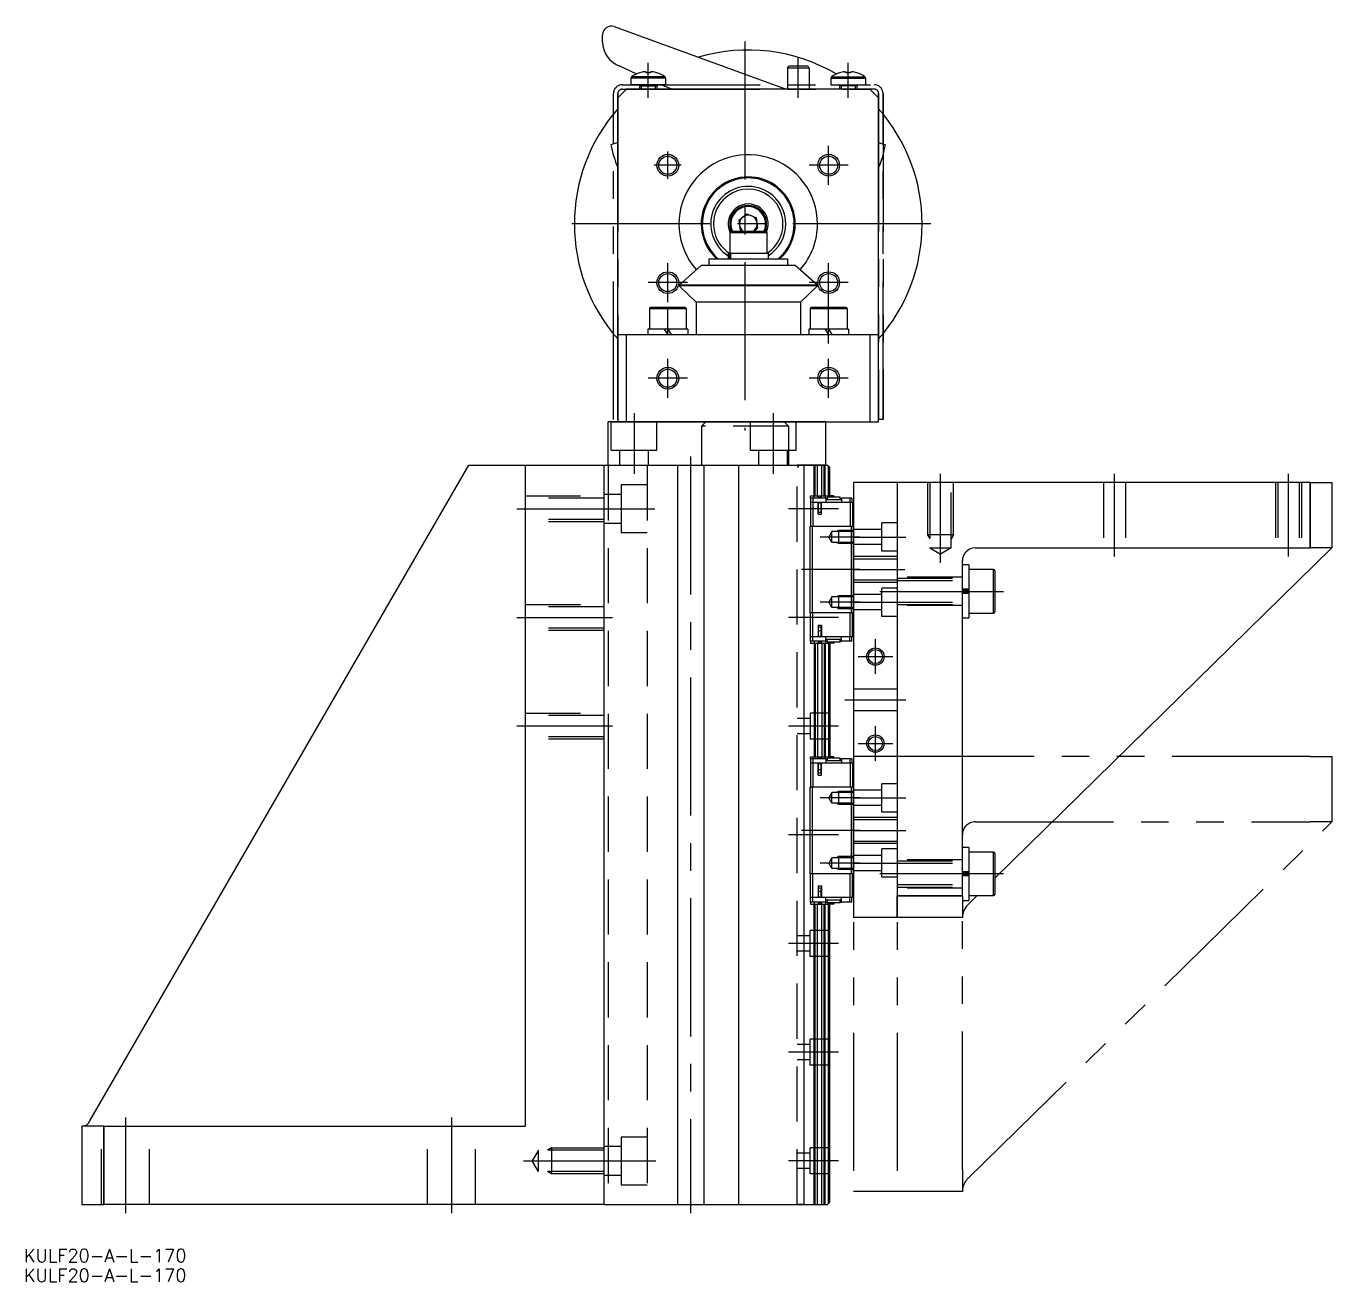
# Model space of a CAD drawing. Extents: x -165 to 405, y -413 to 138.
# Drawn here: x -165.4 to 135, y -413.3 to -124.5 of the extents above; entities that cross this region are included whole.
import ezdxf

# ---------------------------------------------------------------- set-up
doc = ezdxf.new("R2010")
doc.units = 0
for name, pattern in [('CENTER', [50.8, 31.75, -6.35, 6.35, -6.35]), ('DASHED', [19.05, 12.7, -6.35]), ('PHANTOM', [63.5, 31.75, -6.35, 6.35, -6.35, 6.35, -6.35])]:
    doc.linetypes.add(name, pattern=pattern)
doc.layers.get('0').update_dxf_attribs({"linetype": 'CONTINUOUS'})
doc.layers.add('CENTER', color=1, linetype='CENTER')
doc.styles.get("Standard").update_dxf_attribs({"font": 'txt.shx', "height": 3, "bigfont": 'bigfont.shx'})

# ---------------------------------------------------------------- blocks, each defined once
blk = doc.blocks.new('*U3')
at = {"color": 7, "linetype": 'CONTINUOUS'}
blk.add_text('KULF20-A-L-170', height=3, dxfattribs=at).set_placement((-165.87, -408.76))
blk = doc.blocks.new('*U4')
at = {"color": 7, "linetype": 'CONTINUOUS'}
blk.add_text('KULF20-A-L-170', height=3, dxfattribs=at).set_placement((-165.87, -413.32))

msp = doc.modelspace()

# ---------------------------------------------------------------- linework, layer by layer
at = {"color": 7, "linetype": 'CONTINUOUS'}
for p, q in [((-30.07, -124.62), (9.44, -139)), ((-32.75, -128.08), (-32.75, -126.5)), ((-25, -135.51), (-28.8, -133.72)), ((-22.76, -134.98), (-23.12, -134.98)), ((-22.76, -135.23), (-22.76, -134.98)), ((-21.73, -134.98), (-21.73, -135.23)), ((-21.38, -134.98), (-21.73, -134.98)), ((9.75, -134.2), (9.75, -138)), ((14.75, -134.2), (9.75, -134.2)), ((14.25, -133.7), (10.25, -133.7)), ((14.75, -134.2), (14.75, -139)), ((22.88, -134.98), (23.24, -134.98)), ((23.24, -134.98), (23.24, -135.23)), ((24.27, -135.23), (24.27, -134.98)), ((24.27, -134.98), (24.62, -134.98)), ((-18.25, -136.45), (-26.25, -136.45)), ((-26.25, -136.45), (-26.25, -138)), ((-18.25, -138), (-26.25, -138)), ((-18.4, -136.16), (-26.1, -136.16)), ((-24.24, -135.21), (-24.23, -135.23)), ((-20.27, -135.23), (-20.26, -135.21)), ((-16.82, -139), (-19.29, -138)), ((-18.25, -136.45), (-18.25, -138)), ((9.75, -138), (9.75, -139)), ((19.75, -136.45), (27.75, -136.45)), ((19.75, -136.45), (19.75, -137.97)), ((19.75, -138), (27.75, -138)), ((19.9, -136.16), (27.6, -136.16)), ((21.77, -135.23), (21.76, -135.21)), ((25.74, -135.21), (25.73, -135.23)), ((27.75, -136.45), (27.75, -137.99)), ((-29.25, -141), (-27.25, -139)), ((-29.25, -195.5), (-29.25, -141)), ((28.75, -139), (-27.25, -139)), ((-24.25, -138.2), (-24.25, -139)), ((-24.25, -138.2), (-20.25, -138.2)), ((-20.25, -138.2), (-20.25, -139)), ((25.75, -138.2), (21.75, -138.2)), ((21.75, -138.2), (21.75, -139)), ((25.75, -138.2), (25.75, -139)), ((28.75, -139), (30.75, -141)), ((30.75, -195.5), (30.75, -141)), ((-29.25, -151.27), (-30.83, -151.77)), ((30.75, -151.27), (32.33, -151.77)), ((-1.43, -169.1), (0.44, -167.66)), ((0.44, -167.66), (2.62, -168.56)), ((-1.43, -169.1), (-1.12, -171.44)), ((1.89, -171.7), (2.93, -170.9)), ((2.93, -170.9), (2.62, -168.56)), ((-3.5, -171.95), (-3.5, -176.7)), ((-3.5, -171.95), (5, -171.95)), ((4.75, -171.7), (-3.25, -171.7)), ((-0.48, -171.7), (-1.12, -171.44)), ((1.99, -171.62), (1.88, -171.7)), ((5, -171.95), (5, -176.7)), ((-3.85, -176.7), (-3.58, -176.7)), ((-3.85, -176.7), (-3.85, -178)), ((-3.28, -176.7), (-3.58, -176.7)), ((-3.58, -178), (-3.58, -176.7)), ((-3.28, -176.7), (5.35, -176.7)), ((-3.28, -178), (-3.28, -176.7)), ((5.35, -176.7), (5.35, -178)), ((-15.17, -184.07), (-10.07, -179.56)), ((11.57, -179.56), (-10.07, -179.56)), ((-8.25, -178), (9.75, -178)), ((-8.25, -179.56), (-8.25, -178)), ((9.75, -178), (9.75, -179.56)), ((16.68, -184.07), (11.57, -179.56)), ((16.68, -184.07), (-15.17, -184.07)), ((-15.17, -184.21), (-15.17, -184.07)), ((-15.17, -184.21), (-11.25, -188)), ((16.68, -184.21), (-15.17, -184.21)), ((16.68, -184.21), (12.75, -188)), ((16.68, -184.21), (16.68, -184.07)), ((-13.75, -189.2), (-21.75, -189.2)), ((12.75, -188), (-11.25, -188)), ((-11.25, -188), (-11.25, -195.5)), ((12.75, -188), (12.75, -195.5)), ((23.25, -189.2), (15.25, -189.2)), ((-22, -189.45), (-13.5, -189.45)), ((-22, -189.45), (-22, -194.2)), ((-13.5, -189.45), (-13.5, -194.2)), ((15, -189.45), (23.5, -189.45)), ((15, -189.45), (15, -194.2)), ((23.5, -189.45), (23.5, -194.2)), ((-13.15, -194.2), (-22.35, -194.2)), ((-22.35, -194.2), (-22.35, -195.5)), ((-18.56, -194.2), (-17.75, -195.5)), ((-17.75, -194.2), (-16.94, -195.5)), ((-13.15, -194.2), (-13.15, -195.5)), ((23.85, -194.2), (14.65, -194.2)), ((14.65, -194.2), (14.65, -195.5)), ((18.44, -194.2), (19.25, -195.5)), ((19.25, -194.2), (20.06, -195.5)), ((23.85, -194.2), (23.85, -195.5)), ((-29.25, -195.5), (-29.25, -215.5)), ((-27.25, -195.5), (-29.25, -195.5)), ((28.75, -195.5), (-27.25, -195.5)), ((-27.25, -215.5), (-27.25, -195.5)), ((28.75, -195.5), (28.75, -215.5)), ((30.75, -195.5), (28.75, -195.5)), ((30.75, -215.5), (30.75, -195.5)), ((18.5, -215.5), (-31.5, -215.5)), ((-31.5, -225.5), (-31.5, -215.5)), ((-30.75, -215.5), (30.75, -215.5)), ((18.5, -215.5), (18.5, -225.5)), ((-150.67, -376.3), (-63.52, -225.5)), ((-63.52, -225.5), (-50.5, -225.5)), ((-63.52, -225.5), (-32.5, -225.5)), ((-50.5, -377.5), (-50.5, -225.5)), ((-50.5, -225.5), (-32.5, -225.5)), ((-32.5, -225.5), (-32.5, -395.5)), ((-32.5, -225.5), (-32.5, -395.5)), ((-32.5, -225.5), (-15.8, -225.5)), ((-32.5, -225.5), (19, -225.5)), ((-31.5, -225.5), (18.5, -225.5)), ((-15.5, -225.5), (-15.5, -395.5)), ((-9.5, -225.5), (-9.5, -395.5)), ((-9.2, -225.5), (-2.5, -225.5)), ((-1.5, -225.5), (-1.5, -395.5)), ((12.5, -225.5), (12, -225.5)), ((12, -225.5), (12.49, -225.5)), ((12.49, -225.5), (15.95, -225.5)), ((15.95, -225.5), (12.5, -225.5)), ((13.5, -225.5), (13.5, -395.5)), ((15.94, -232.55), (15.94, -225.5)), ((18.55, -225.5), (15.95, -225.5)), ((15.95, -225.5), (18.5, -225.5)), ((16.15, -232.55), (16.15, -225.5)), ((16.7, -232.55), (16.7, -225.5)), ((17.7, -232.55), (17.7, -225.5)), ((18.25, -232.55), (18.25, -225.5)), ((18.46, -232.55), (18.46, -225.5)), ((18.5, -225.5), (18.55, -225.5)), ((19.5, -226), (19, -225.5)), ((19.2, -232.55), (19.2, -225.7)), ((19.5, -232.55), (19.5, -226)), ((25, -229.5), (25, -329.5)), ((35, -229.5), (25, -229.5)), ((35, -229.5), (35, -329.5)), ((35, -229.5), (35, -324.5)), ((130, -229.5), (35, -229.5)), ((130, -244.5), (130, -229.5)), ((130, -229.5), (130, -244.5)), ((130, -229.5), (135, -229.5)), ((135, -229.5), (135, -244.5)), ((15.1, -232.55), (15.89, -232.55)), ((15.1, -233.05), (15.1, -232.55)), ((15.1, -233.05), (15.1, -234.05)), ((15.6, -233.05), (15.1, -233.05)), ((15.1, -234.05), (15.1, -239.55)), ((15.6, -234.05), (15.1, -234.05)), ((18.6, -233.05), (15.6, -233.05)), ((15.6, -233.05), (15.6, -234.05)), ((15.6, -234.05), (15.6, -239.55)), ((16.8, -234.05), (15.6, -234.05)), ((15.89, -233.05), (15.89, -232.55)), ((15.89, -232.55), (16.76, -232.55)), ((17.02, -233.05), (16.76, -232.55)), ((16.76, -232.55), (16.85, -232.55)), ((17.6, -234.05), (16.8, -234.05)), ((16.8, -236.75), (16.8, -234.05)), ((16.85, -232.55), (17.55, -232.55)), ((17.11, -233.05), (16.85, -232.55)), ((17.11, -233.05), (17.11, -233.05)), ((17.29, -233.05), (17.55, -232.55)), ((17.38, -233.05), (17.64, -232.55)), ((17.55, -232.55), (17.64, -232.55)), ((24.2, -234.05), (17.6, -234.05)), ((17.6, -236.75), (17.6, -234.05)), ((17.64, -232.55), (18.51, -232.55)), ((18.51, -232.55), (19.13, -232.55)), ((18.51, -233.05), (18.51, -232.55)), ((18.6, -233.05), (18.6, -234.05)), ((18.6, -233.05), (18.9, -233.05)), ((22.2, -233.45), (18.6, -233.45)), ((18.9, -232.85), (18.9, -233.45)), ((21.9, -232.85), (18.9, -232.85)), ((19.13, -232.55), (19.13, -232.85)), ((20.43, -232.55), (19.13, -232.55)), ((20.43, -232.55), (20.61, -232.85)), ((21.9, -233.45), (21.9, -232.85)), ((21.9, -233.05), (22.2, -233.05)), ((24.1, -233.05), (22.2, -233.05)), ((22.2, -233.05), (22.2, -234.05)), ((24.1, -233.05), (24.1, -234.05)), ((24.6, -233.05), (24.1, -233.05)), ((24.2, -234.05), (24.2, -239.55)), ((24.7, -234.05), (24.2, -234.05)), ((24.6, -233.05), (24.6, -234.05)), ((24.7, -234.05), (24.7, -239.55)), ((16.8, -234.85), (16.85, -234.85)), ((16.8, -235.31), (16.85, -235.31)), ((16.8, -236.75), (17.6, -236.75)), ((16.85, -234.4), (16.85, -235.45)), ((16.85, -235.45), (17.2, -235.45)), ((16.85, -235.45), (16.85, -236.25)), ((16.85, -236.25), (17.2, -236.25)), ((17.2, -235.45), (17.55, -235.45)), ((17.2, -236.25), (17.55, -236.25)), ((17.55, -235.45), (17.55, -234.4)), ((17.55, -234.85), (17.6, -234.85)), ((17.55, -235.31), (17.6, -235.31)), ((17.55, -236.25), (17.55, -235.45)), ((15, -259.45), (15, -239.55)), ((15.5, -239.55), (15, -239.55)), ((15.5, -259.45), (15.5, -239.55)), ((24.5, -239.55), (15.5, -239.55)), ((24.5, -259.45), (24.5, -239.55)), ((25, -239.55), (24.5, -239.55)), ((25, -259.45), (25, -239.55)), ((53, -244.5), (130, -244.5)), ((57.5, -320.47), (135, -244.5)), ((135, -244.5), (130, -244.5)), ((50, -324.5), (50, -247.5)), ((51.5, -248.38), (50, -248.38)), ((51.5, -248.38), (51.5, -254.01)), ((57.2, -249.48), (51.5, -249.48)), ((57.2, -254.03), (57.2, -249.48)), ((57.5, -249.78), (57.5, -254.06)), ((51.5, -254.01), (50, -254.01)), ((50, -254.24), (51.4, -254.24)), ((50, -254.72), (51.4, -254.72)), ((51.5, -254.96), (50, -254.96)), ((51.25, -254.72), (51.25, -254.24)), ((51.5, -254.09), (51.5, -254.01)), ((51.5, -254.03), (51.5, -254.96)), ((51.5, -254.88), (51.5, -254.96)), ((51.5, -254.96), (51.5, -260.58)), ((57.2, -259.48), (57.2, -254.03)), ((57.5, -254.06), (57.5, -259.18)), ((15.5, -259.45), (15, -259.45)), ((15.1, -264.95), (15.1, -259.45)), ((24.5, -259.45), (15.5, -259.45)), ((15.6, -264.95), (15.6, -259.45)), ((24.2, -264.95), (24.2, -259.45)), ((25, -259.45), (24.5, -259.45)), ((24.7, -264.95), (24.7, -259.45)), ((50, -260.58), (51.5, -260.58)), ((51.5, -259.48), (57.2, -259.48)), ((16.8, -262.25), (17.6, -262.25)), ((16.8, -262.25), (16.8, -264.95)), ((16.8, -263.69), (16.85, -263.69)), ((16.8, -264.15), (16.85, -264.15)), ((16.85, -262.75), (16.85, -263.55)), ((17.2, -262.75), (16.85, -262.75)), ((17.2, -263.55), (16.85, -263.55)), ((16.85, -263.55), (16.85, -264.6)), ((17.55, -262.75), (17.2, -262.75)), ((17.55, -263.55), (17.2, -263.55)), ((17.55, -263.55), (17.55, -262.75)), ((17.55, -264.6), (17.55, -263.55)), ((17.55, -263.69), (17.6, -263.69)), ((17.55, -264.15), (17.6, -264.15)), ((17.6, -262.25), (17.6, -264.95)), ((15.1, -265.95), (15.1, -264.95)), ((15.6, -264.95), (15.1, -264.95)), ((15.1, -265.95), (15.1, -266.45)), ((15.6, -265.95), (15.1, -265.95)), ((15.1, -266.45), (15.89, -266.45)), ((15.6, -265.95), (15.6, -264.95)), ((16.8, -264.95), (15.6, -264.95)), ((18.6, -265.95), (15.6, -265.95)), ((15.89, -265.95), (15.89, -266.45)), ((15.89, -266.45), (16.76, -266.45)), ((15.94, -266.45), (15.94, -292.55)), ((16.15, -266.45), (16.15, -292.55)), ((16.7, -266.45), (16.7, -292.55)), ((17.02, -265.95), (16.76, -266.45)), ((16.76, -266.45), (16.85, -266.45)), ((17.6, -264.95), (16.8, -264.95)), ((17.11, -265.95), (16.85, -266.45)), ((16.85, -266.45), (17.55, -266.45)), ((17.11, -265.95), (17.11, -265.95)), ((17.29, -265.95), (17.55, -266.45)), ((17.38, -265.95), (17.64, -266.45)), ((17.55, -266.45), (17.64, -266.45)), ((24.2, -264.95), (17.6, -264.95)), ((17.64, -266.45), (18.51, -266.45)), ((17.7, -266.45), (17.7, -292.55)), ((18.25, -266.45), (18.25, -292.55)), ((18.46, -266.45), (18.46, -292.55)), ((18.51, -265.95), (18.51, -266.45)), ((18.51, -266.45), (19.13, -266.45)), ((18.6, -265.95), (18.6, -264.95)), ((22.2, -265.55), (18.6, -265.55)), ((18.6, -265.95), (18.9, -265.95)), ((18.9, -265.55), (18.9, -266.15)), ((21.9, -266.15), (18.9, -266.15)), ((19.13, -266.45), (19.13, -266.15)), ((20.43, -266.45), (19.13, -266.45)), ((19.2, -266.45), (19.2, -292.55)), ((19.5, -266.45), (19.5, -292.55)), ((20.43, -266.45), (20.61, -266.15)), ((21.9, -266.15), (21.9, -265.55)), ((21.9, -265.95), (22.2, -265.95)), ((22.2, -265.95), (22.2, -264.95)), ((24.1, -265.95), (22.2, -265.95)), ((24.1, -265.95), (24.1, -264.95)), ((24.6, -265.95), (24.1, -265.95)), ((24.7, -264.95), (24.2, -264.95)), ((24.6, -265.95), (24.6, -264.95)), ((15.1, -292.55), (15.89, -292.55)), ((15.1, -293.05), (15.1, -292.55)), ((15.1, -293.05), (15.1, -294.05)), ((15.6, -293.05), (15.1, -293.05)), ((15.1, -294.05), (15.1, -299.55)), ((15.6, -294.05), (15.1, -294.05)), ((18.6, -293.05), (15.6, -293.05)), ((15.6, -293.05), (15.6, -294.05)), ((15.6, -294.05), (15.6, -299.55)), ((16.8, -294.05), (15.6, -294.05)), ((15.89, -292.55), (16.76, -292.55)), ((15.89, -293.05), (15.89, -292.55)), ((17.02, -293.05), (16.76, -292.55)), ((16.76, -292.55), (16.85, -292.55)), ((16.8, -296.75), (16.8, -294.05)), ((17.6, -294.05), (16.8, -294.05)), ((16.85, -292.55), (17.55, -292.55)), ((17.11, -293.05), (16.85, -292.55)), ((17.11, -293.05), (17.11, -293.05)), ((17.29, -293.05), (17.55, -292.55)), ((17.38, -293.05), (17.64, -292.55)), ((17.55, -292.55), (17.64, -292.55)), ((17.6, -296.75), (17.6, -294.05)), ((24.2, -294.05), (17.6, -294.05)), ((17.64, -292.55), (18.51, -292.55)), ((18.51, -292.55), (19.13, -292.55)), ((18.51, -293.05), (18.51, -292.55)), ((18.6, -293.05), (18.6, -294.05)), ((18.6, -293.05), (18.9, -293.05)), ((22.2, -293.45), (18.6, -293.45)), ((18.9, -292.85), (18.9, -293.45)), ((21.9, -292.85), (18.9, -292.85)), ((19.13, -292.55), (19.13, -292.85)), ((20.43, -292.55), (19.13, -292.55)), ((20.43, -292.55), (20.61, -292.85)), ((21.9, -293.45), (21.9, -292.85)), ((21.9, -293.05), (22.2, -293.05)), ((24.1, -293.05), (22.2, -293.05)), ((22.2, -293.05), (22.2, -294.05)), ((24.1, -293.05), (24.1, -294.05)), ((24.6, -293.05), (24.1, -293.05)), ((24.2, -294.05), (24.2, -299.55)), ((24.7, -294.05), (24.2, -294.05)), ((24.6, -293.05), (24.6, -294.05)), ((24.7, -294.05), (24.7, -299.55)), ((16.8, -294.85), (16.85, -294.85)), ((16.8, -295.31), (16.85, -295.31)), ((16.8, -296.75), (17.6, -296.75)), ((16.85, -294.4), (16.85, -295.45)), ((16.85, -295.45), (17.2, -295.45)), ((16.85, -295.45), (16.85, -296.25)), ((16.85, -296.25), (17.2, -296.25)), ((17.2, -295.45), (17.55, -295.45)), ((17.2, -296.25), (17.55, -296.25)), ((17.55, -295.45), (17.55, -294.4)), ((17.55, -294.85), (17.6, -294.85)), ((17.55, -295.31), (17.6, -295.31)), ((17.55, -296.25), (17.55, -295.45)), ((15, -319.45), (15, -299.55)), ((15.5, -299.55), (15, -299.55)), ((15.5, -319.45), (15.5, -299.55)), ((24.5, -299.55), (15.5, -299.55)), ((24.5, -319.45), (24.5, -299.55)), ((25, -299.55), (24.5, -299.55)), ((25, -319.45), (25, -299.55)), ((51.5, -313.38), (50, -313.38)), ((51.5, -313.38), (51.5, -319.01)), ((57.2, -314.48), (51.5, -314.48)), ((57.2, -319.03), (57.2, -314.48)), ((57.5, -314.78), (57.5, -319.06)), ((15.5, -319.45), (15, -319.45)), ((15.1, -324.95), (15.1, -319.45)), ((24.5, -319.45), (15.5, -319.45)), ((15.6, -324.95), (15.6, -319.45)), ((24.2, -324.95), (24.2, -319.45)), ((25, -319.45), (24.5, -319.45)), ((24.7, -324.95), (24.7, -319.45)), ((51.5, -319.01), (50, -319.01)), ((50, -319.24), (51.4, -319.24)), ((50, -319.72), (51.4, -319.72)), ((51.5, -319.96), (50, -319.96)), ((51.25, -319.72), (51.25, -319.24)), ((51.5, -319.09), (51.5, -319.01)), ((51.5, -319.03), (51.5, -319.96)), ((51.5, -319.88), (51.5, -319.96)), ((51.5, -319.96), (51.5, -325.58)), ((57.2, -324.48), (57.2, -319.03)), ((57.5, -319.06), (57.5, -324.18)), ((16.8, -322.25), (17.6, -322.25)), ((16.8, -322.25), (16.8, -324.95)), ((16.8, -323.69), (16.85, -323.69)), ((16.8, -324.15), (16.85, -324.15)), ((17.2, -322.75), (16.85, -322.75)), ((16.85, -322.75), (16.85, -323.55)), ((17.2, -323.55), (16.85, -323.55)), ((16.85, -323.55), (16.85, -324.6)), ((17.55, -322.75), (17.2, -322.75)), ((17.55, -323.55), (17.2, -323.55)), ((17.55, -323.55), (17.55, -322.75)), ((17.55, -324.6), (17.55, -323.55)), ((17.55, -323.69), (17.6, -323.69)), ((17.55, -324.15), (17.6, -324.15)), ((17.6, -322.25), (17.6, -324.95)), ((15.6, -324.95), (15.1, -324.95)), ((15.1, -325.95), (15.1, -324.95)), ((15.6, -325.95), (15.1, -325.95)), ((15.1, -325.95), (15.1, -326.45)), ((15.1, -326.45), (15.89, -326.45)), ((16.8, -324.95), (15.6, -324.95)), ((15.6, -325.95), (15.6, -324.95)), ((18.6, -325.95), (15.6, -325.95)), ((15.89, -325.95), (15.89, -326.45)), ((15.89, -326.45), (16.76, -326.45)), ((15.94, -395.5), (15.94, -326.45)), ((16.15, -395.5), (16.15, -326.45)), ((16.7, -395.5), (16.7, -326.45)), ((17.02, -325.95), (16.76, -326.45)), ((16.76, -326.45), (16.85, -326.45)), ((17.6, -324.95), (16.8, -324.95)), ((17.11, -325.95), (16.85, -326.45)), ((16.85, -326.45), (17.55, -326.45)), ((17.11, -325.95), (17.11, -325.95)), ((17.29, -325.95), (17.55, -326.45)), ((17.38, -325.95), (17.64, -326.45)), ((17.55, -326.45), (17.64, -326.45)), ((24.2, -324.95), (17.6, -324.95)), ((17.64, -326.45), (18.51, -326.45)), ((17.7, -395.5), (17.7, -326.45)), ((18.25, -395.5), (18.25, -326.45)), ((18.46, -395.5), (18.46, -326.45)), ((18.51, -325.95), (18.51, -326.45)), ((18.51, -326.45), (19.13, -326.45)), ((18.6, -325.95), (18.6, -324.95)), ((22.2, -325.55), (18.6, -325.55)), ((18.6, -325.95), (18.9, -325.95)), ((18.9, -325.55), (18.9, -326.15)), ((21.9, -326.15), (18.9, -326.15)), ((19.13, -326.45), (19.13, -326.15)), ((20.43, -326.45), (19.13, -326.45)), ((19.2, -395.3), (19.2, -326.45)), ((19.5, -395), (19.5, -326.45)), ((20.43, -326.45), (20.61, -326.15)), ((21.9, -326.15), (21.9, -325.55)), ((21.9, -325.95), (22.2, -325.95)), ((22.2, -325.95), (22.2, -324.95)), ((24.1, -325.95), (22.2, -325.95)), ((24.1, -325.95), (24.1, -324.95)), ((24.6, -325.95), (24.1, -325.95)), ((24.7, -324.95), (24.2, -324.95)), ((24.6, -325.95), (24.6, -324.95)), ((35, -329.5), (35, -324.5)), ((35, -324.5), (50, -324.5)), ((50, -324.5), (35, -324.5)), ((50, -324.5), (50, -329.5)), ((50, -325.58), (51.5, -325.58)), ((51.2, -326.64), (53.4, -324.48)), ((51.5, -324.48), (57.2, -324.48)), ((35, -329.5), (25, -329.5)), ((50, -329.5), (35, -329.5)), ((-147.5, -377.5), (-152.5, -377.5)), ((-152.5, -377.5), (-152.5, -395.5)), ((-147.5, -377.5), (-50.5, -377.5)), ((-147.5, -395.5), (-147.5, -377.5)), ((-147.5, -377.5), (-147.5, -395.5)), ((-152.5, -395.5), (-147.5, -395.5)), ((-32.5, -395.5), (-147.5, -395.5)), ((-32.5, -395.5), (19, -395.5)), ((19.5, -395), (19, -395.5))]:
    msp.add_line(p, q, dxfattribs=at)
at = {"color": 1, "linetype": 'CENTER'}
msp.add_line((0, -128.01), (0, -217.5), dxfattribs=at)
at = {"color": 3, "linetype": 'PHANTOM'}
for p, q in [((-28.25, -138), (29.75, -138)), ((-30.25, -215), (-30.25, -140)), ((-29.25, -215), (-29.25, -140)), ((-29.25, -140), (-29.25, -215)), ((-28.25, -139), (29.75, -139)), ((29.75, -139), (-28.25, -139)), ((30.75, -140), (30.75, -215)), ((30.75, -215), (30.75, -140)), ((31.75, -215), (31.75, -140)), ((31.75, -140), (31.75, -215)), ((31.75, -215), (30.75, -215)), ((25, -292.5), (25, -392.5)), ((35, -292.5), (25, -292.5)), ((35, -292.5), (35, -387.5)), ((35, -292.5), (35, -392.5)), ((130, -292.5), (35, -292.5)), ((130, -292.5), (135, -292.5)), ((135, -292.5), (135, -307.5)), ((51.2, -389.64), (135, -307.5)), ((53, -307.5), (130, -307.5)), ((135, -307.5), (130, -307.5)), ((50, -387.5), (50, -310.5)), ((50, -387.5), (50, -392.5)), ((35, -392.5), (25, -392.5)), ((50, -392.5), (35, -392.5))]:
    msp.add_line(p, q, dxfattribs=at)
at = {"color": 3, "linetype": 'CONTINUOUS'}
for p, q in [((-23.87, -138.2), (-23.87, -139)), ((-20.63, -138.2), (-20.63, -139)), ((22.13, -138.2), (22.13, -139)), ((25.37, -138.2), (25.37, -139))]:
    msp.add_line(p, q, dxfattribs=at)
at = {"color": 3, "linetype": 'DASHED'}
for p, q in [((-30.75, -222), (-30.75, -215.5)), ((-20.25, -222), (-20.25, -215.5)), ((15.39, -215.5), (-15.39, -215.5)), ((-10, -216.5), (-9, -215.5)), ((1.25, -222), (1.25, -215.5)), ((10, -216.5), (9, -215.5)), ((11.75, -222), (11.75, -215.5)), ((10, -216.5), (-10, -216.5)), ((-10, -216.5), (-10, -225.5)), ((10, -216.5), (10, -225.5)), ((-30.75, -222), (-20.25, -222)), ((-28.8, -225.5), (-28.8, -222)), ((-22.2, -225.5), (-22.2, -222)), ((1.25, -222), (11.75, -222)), ((3.2, -225.5), (3.2, -222)), ((9.8, -225.5), (9.8, -222)), ((-31.5, -225.5), (-31.5, -395.5)), ((-22.5, -225.5), (-22.5, -395.5)), ((12, -395.5), (12, -225.5)), ((12.5, -225.5), (12, -226)), ((13.5, -225.5), (12.5, -225.5)), ((-28.5, -230), (-28.5, -238.8)), ((-22.5, -230), (-28.5, -230)), ((42, -229.5), (42, -241.5)), ((42.54, -229.5), (42.54, -244.5)), ((47.46, -244.5), (47.46, -229.5)), ((48, -241.5), (48, -229.5)), ((82.5, -229.5), (82.5, -244.5)), ((87.5, -229.5), (87.5, -244.5)), ((122, -229.5), (122, -244.5)), ((122.54, -229.5), (122.54, -244.5)), ((127.46, -229.5), (127.46, -244.5)), ((128, -229.5), (128, -244.5)), ((-50.5, -232.5), (-32.5, -232.5)), ((-32.5, -233.04), (-50.5, -233.04)), ((-28.5, -232.2), (-32.5, -232.2)), ((-32.5, -237.96), (-50.5, -237.96)), ((-32.5, -238.5), (-50.5, -238.5)), ((-32.5, -238.8), (-28.5, -238.8)), ((-28.5, -238.8), (-28.5, -241)), ((31.5, -240.25), (25, -240.25)), ((31.5, -245.25), (31.5, -238.75)), ((35, -238.75), (31.5, -238.75)), ((-28.5, -241), (-22.5, -241)), ((20, -240.77), (19.29, -242)), ((20, -243.23), (19.29, -242)), ((20, -243.23), (20, -240.77)), ((25, -240.77), (20, -240.77)), ((25, -243.23), (20, -243.23)), ((21.5, -240.5), (21.03, -240.77)), ((21.5, -243.5), (21.03, -243.23)), ((21.5, -240.5), (21.5, -243.5)), ((25, -240.5), (21.5, -240.5)), ((48, -241.5), (42, -241.5)), ((42, -241.5), (42.54, -242.44)), ((48, -241.5), (47.46, -242.44)), ((25, -243.5), (21.5, -243.5)), ((31.5, -243.75), (25, -243.75)), ((35, -245.25), (31.5, -245.25)), ((42.54, -244.5), (45, -245.92)), ((42.54, -244.5), (47.46, -244.5)), ((47.46, -244.5), (45, -245.92)), ((35, -246.5), (25, -246.5)), ((25, -247.04), (35, -247.04)), ((35, -251.96), (25, -251.96)), ((50, -251.25), (35, -251.25)), ((35, -251.5), (50, -251.5)), ((35, -252.04), (50, -252.04)), ((35, -252.5), (25, -252.5)), ((31.5, -255.25), (25, -255.25)), ((35, -253.75), (31.5, -253.75)), ((31.5, -260.25), (31.5, -253.75)), ((-50.5, -257.5), (-32.5, -257.5)), ((-32.5, -258.04), (-50.5, -258.04)), ((20, -255.77), (19.29, -257)), ((20, -258.23), (19.29, -257)), ((25, -255.77), (20, -255.77)), ((20, -258.23), (20, -255.77)), ((25, -258.23), (20, -258.23)), ((21.5, -255.5), (21.03, -255.77)), ((21.5, -258.5), (21.03, -258.23)), ((25, -255.5), (21.5, -255.5)), ((21.5, -255.5), (21.5, -258.5)), ((35, -256.96), (50, -256.96)), ((35, -257.5), (50, -257.5)), ((50, -257.75), (35, -257.75)), ((25, -258.5), (21.5, -258.5)), ((31.5, -258.75), (25, -258.75)), ((35, -260.25), (31.5, -260.25)), ((-32.5, -262.96), (-50.5, -262.96)), ((-32.5, -263.5), (-50.5, -263.5)), ((35, -277), (25, -277)), ((35, -282), (25, -282)), ((-50.5, -282.5), (-32.5, -282.5)), ((-32.5, -283.04), (-50.5, -283.04)), ((15, -283.75), (12, -283.75)), ((19.5, -282.5), (15, -282.5)), ((15, -282.5), (15, -288.5)), ((-32.5, -287.96), (-50.5, -287.96)), ((15, -287.25), (12, -287.25)), ((-32.5, -288.5), (-50.5, -288.5)), ((19.5, -288.5), (15, -288.5)), ((31.5, -300.25), (25, -300.25)), ((35, -298.75), (31.5, -298.75)), ((31.5, -305.25), (31.5, -298.75)), ((20, -300.77), (19.29, -302)), ((20, -303.23), (19.29, -302)), ((25, -300.77), (20, -300.77)), ((20, -303.23), (20, -300.77)), ((25, -303.23), (20, -303.23)), ((21.5, -300.5), (21.03, -300.77)), ((21.5, -303.5), (21.03, -303.23)), ((25, -300.5), (21.5, -300.5)), ((21.5, -300.5), (21.5, -303.5)), ((25, -303.5), (21.5, -303.5)), ((31.5, -303.75), (25, -303.75)), ((35, -305.25), (31.5, -305.25)), ((35, -306.5), (25, -306.5)), ((35, -307.04), (25, -307.04)), ((25, -311.96), (35, -311.96)), ((35, -312.5), (25, -312.5)), ((31.5, -315.25), (25, -315.25)), ((31.5, -320.25), (31.5, -313.75)), ((35, -313.75), (31.5, -313.75)), ((20, -315.77), (19.29, -317)), ((20, -318.23), (19.29, -317)), ((20, -318.23), (20, -315.77)), ((25, -315.77), (20, -315.77)), ((25, -318.23), (20, -318.23)), ((21.5, -315.5), (21.03, -315.77)), ((21.5, -318.5), (21.03, -318.23)), ((21.5, -315.5), (21.5, -318.5)), ((25, -315.5), (21.5, -315.5)), ((50, -316.25), (35, -316.25)), ((35, -316.5), (50, -316.5)), ((35, -317.04), (50, -317.04)), ((25, -318.5), (21.5, -318.5)), ((31.5, -318.75), (25, -318.75)), ((35, -320.25), (31.5, -320.25)), ((35, -321.96), (50, -321.96)), ((35, -322.5), (50, -322.5)), ((50, -322.75), (35, -322.75)), ((15, -338.5), (15, -332.5)), ((19.5, -332.5), (15, -332.5)), ((15, -333.75), (12, -333.75)), ((15, -337.25), (12, -337.25)), ((19.5, -338.5), (15, -338.5)), ((15, -358.75), (12, -358.75)), ((15, -363.5), (15, -357.5)), ((19.5, -357.5), (15, -357.5)), ((15, -362.25), (12, -362.25)), ((19.5, -363.5), (15, -363.5)), ((-148, -395.5), (-148, -377.5)), ((-137, -395.5), (-137, -377.5)), ((-73, -395.5), (-73, -377.5)), ((-62, -395.5), (-62, -377.5)), ((-22.5, -380), (-28.5, -380)), ((-28.5, -380), (-28.5, -388.8)), ((-47.5, -383.04), (-48.92, -385.5)), ((-32.5, -383.04), (-47.5, -383.04)), ((-47.5, -387.96), (-47.5, -383.04)), ((-44.5, -382.5), (-45.44, -383.04)), ((-44.5, -382.5), (-32.5, -382.5)), ((-44.5, -382.5), (-44.5, -388.5)), ((-28.5, -382.2), (-32.5, -382.2)), ((15, -383.75), (12, -383.75)), ((19.5, -382.5), (15, -382.5)), ((15, -388.5), (15, -382.5)), ((-47.5, -387.96), (-48.92, -385.5)), ((15, -387.25), (12, -387.25)), ((-32.5, -387.96), (-47.5, -387.96)), ((-44.5, -388.5), (-45.44, -387.96)), ((-32.5, -388.5), (-44.5, -388.5)), ((-32.5, -388.8), (-28.5, -388.8)), ((-28.5, -388.8), (-28.5, -391)), ((19.5, -388.5), (15, -388.5)), ((-28.5, -391), (-22.5, -391)), ((13.5, -395.5), (12, -395.5))]:
    msp.add_line(p, q, dxfattribs=at)
at = {"color": 3, "linetype": 'CONTINUOUS'}
for centre, radius in [((-17.75, -156.5), 2.5), ((19.25, -156.5), 2.5), ((-17.75, -183.5), 2.5), ((19.25, -183.5), 2.5), ((-17.75, -205.5), 2.5), ((19.25, -205.5), 2.5), ((30, -269.5), 2), ((30, -289.5), 2)]:
    msp.add_circle(centre, radius, dxfattribs=at)
at = {"color": 7, "linetype": 'CONTINUOUS'}
for centre, radius in [((-17.75, -156.5), 2.07), ((19.25, -156.5), 2.07), ((-17.75, -183.5), 2.07), ((19.25, -183.5), 2.07), ((-17.75, -205.5), 2.07), ((19.25, -205.5), 2.07), ((30, -269.5), 1.62), ((30, -289.5), 1.62)]:
    msp.add_circle(centre, radius, dxfattribs=at)
for centre, radius, start, end in [((-30.75, -126.5), 2, 70, 180), ((-26.75, -128.08), 6, 180, 250), ((0.75, -170), 40, 59.5764, 106.6233), ((-22.25, -141.4), 6.48, 97.6968, 107.8351), ((-22.25, -141.4), 6.48, 72.1649, 82.3032), ((10.25, -134.2), 0.5, 90, 180), ((14.25, -134.2), 0.5, 0, 90), ((23.75, -141.4), 6.48, 97.6968, 107.8351), ((23.75, -141.4), 6.48, 72.1649, 82.3032), ((-25.89, -136.45), 0.36, 126.3584, 180), ((-22.25, -141.4), 6.5, 107.8626, 126.3584), ((-24.45, -138.2), 0.2, 0, 90), ((-22.25, -142.39), 7.18, 85.8857, 94.1143), ((-22.25, -141.4), 6.5, 53.6416, 72.1374), ((-20.05, -138.2), 0.2, 90, 180), ((-18.61, -136.45), 0.36, 0, 53.6416), ((20.11, -136.45), 0.36, 126.3584, 180), ((23.75, -141.4), 6.5, 107.8626, 126.3584), ((21.55, -138.2), 0.2, 0, 90), ((23.75, -142.39), 7.18, 85.8857, 94.1143), ((23.75, -141.4), 6.5, 53.6416, 72.1374), ((25.95, -138.2), 0.2, 90, 180), ((27.39, -136.45), 0.36, 0, 53.6416), ((0.75, -170), 40, 138.5904, 221.4096), ((0.75, -170), 40, 0, 41.4096), ((-4.98, -147), 26.28, 190.4514, 202.5815), ((6.48, -147), 26.28, 337.4185, 349.5486), ((0.75, -170), 15.93, 0, 221.4611), ((0.75, -170), 10.82, 0, 227.6756), ((0.75, -170), 10.57, 0, 229.1786), ((0.75, -170), 8.63, 0, 237.7963), ((0.75, -170), 8, 303.1229, 236.8771), ((0.75, -170), 4.6, 336.5437, 203.4563), ((0.75, -170), 4.25, 336.4218, 203.5782), ((0.75, -170), 4, 334.8493, 205.1507), ((0.75, -170), 2.04, 67.5517, 127.5517), ((0.75, -170), 2.04, 7.5517, 67.5517), ((0.75, -170), 2.04, 127.5517, 187.5517), ((0.75, -170), 2.04, 187.5517, 236.3582), ((0.75, -170), 2.04, 307.5517, 7.5517), ((0.75, -170), 8.63, 302.2037, 0), ((0.75, -170), 10.57, 310.8214, 0), ((0.75, -170), 10.82, 312.3244, 0), ((0.75, -170), 15.93, 318.7504, 0), ((0.75, -170), 40, 318.5904, 0), ((-3.25, -171.95), 0.25, 90, 180), ((4.75, -171.95), 0.25, 0, 90), ((-21.75, -189.45), 0.25, 90, 180), ((-13.75, -189.45), 0.25, 0, 90), ((15.25, -189.45), 0.25, 90, 180), ((23.25, -189.45), 0.25, 0, 90), ((17.2, -234.4), 0.35, 90, 180), ((17.2, -234.4), 0.35, 0, 90), ((53, -247.5), 3, 90, 180), ((57.2, -249.78), 0.3, 0, 90), ((57.2, -259.18), 0.3, 270, 0), ((17.2, -264.6), 0.35, 180, 270), ((17.2, -264.6), 0.35, 270, 0), ((17.2, -294.4), 0.35, 90, 180), ((17.2, -294.4), 0.35, 0, 90), ((57.2, -314.78), 0.3, 0, 90), ((57.2, -324.18), 0.3, 270, 0), ((17.2, -324.6), 0.35, 180, 270), ((17.2, -324.6), 0.35, 270, 0), ((54, -329.5), 4, 134.428, 180), ((-152.5, -375.5), 2, 270, 336.5392)]:
    msp.add_arc(centre, radius, start, end, dxfattribs=at)
at = {"color": 3, "linetype": 'PHANTOM'}
for centre, radius, start, end in [((-28.25, -140), 2, 90, 180), ((29.75, -140), 2, 0, 90), ((-28.25, -140), 1, 90, 180), ((29.75, -140), 1, 0, 90), ((53, -310.5), 3, 90, 180), ((54, -392.5), 4, 134.428, 180)]:
    msp.add_arc(centre, radius, start, end, dxfattribs=at)
at = {"layer": 'CENTER', "color": 1, "linetype": 'CENTER'}
for p, q in [((12.25, -141), (12.25, -131.7)), ((-22.25, -141), (-22.25, -132.98)), ((23.75, -141), (23.75, -132.98)), ((19.25, -161), (19.25, -152)), ((-17.75, -159.64), (-17.75, -153.35)), ((-14.64, -156.5), (-20.86, -156.5)), ((23.75, -156.5), (14.75, -156.5)), ((42.75, -170), (-41.25, -170)), ((-17.75, -188), (-17.75, -179)), ((19.25, -188), (19.25, -179)), ((-13.25, -183.5), (-22.25, -183.5)), ((23.75, -183.5), (14.75, -183.5)), ((-17.75, -195.5), (-17.75, -189.2)), ((19.25, -197.5), (19.25, -187.2)), ((-17.75, -210), (-17.75, -201)), ((19.25, -210), (19.25, -201)), ((-13.25, -205.5), (-22.25, -205.5)), ((23.75, -205.5), (14.75, -205.5)), ((-25.5, -213.5), (-25.5, -227.5)), ((6.5, -213.5), (6.5, -227.5)), ((-12.5, -223.5), (-12.5, -397.5)), ((45, -247.92), (45, -227.5)), ((85, -246.5), (85, -227.5)), ((125, -246.5), (125, -227.5)), ((-52.5, -235.5), (-20.5, -235.5)), ((21.5, -235.5), (10, -235.5)), ((26.5, -242), (17.29, -242)), ((25, -242), (37, -242)), ((26.5, -249.5), (13, -249.5)), ((25, -249.5), (36.75, -249.5)), ((31, -254.5), (59.5, -254.5)), ((26.5, -257), (17.29, -257)), ((25, -257), (37, -257)), ((-52.5, -260.5), (-30.5, -260.5)), ((21.5, -260.5), (10, -260.5)), ((30, -273.5), (30, -265.5)), ((26, -269.5), (34, -269.5)), ((37, -279.5), (23, -279.5)), ((-30.5, -285.5), (-52.5, -285.5)), ((21.5, -285.5), (10, -285.5)), ((30, -293.5), (30, -285.5)), ((26, -289.5), (34, -289.5)), ((26.5, -302), (17.29, -302)), ((25, -302), (37, -302)), ((21.5, -310.5), (10, -310.5)), ((26.5, -309.5), (13, -309.5)), ((25, -309.5), (37, -309.5)), ((26.5, -317), (17.29, -317)), ((25, -317), (37, -317)), ((59.5, -319.5), (31, -319.5)), ((21.5, -335.5), (10, -335.5)), ((21.5, -360.5), (10, -360.5)), ((-142.5, -375.5), (-142.5, -397.5)), ((-67.5, -375.5), (-67.5, -397.5)), ((-50.92, -385.5), (-20.5, -385.5)), ((21.5, -385.5), (10, -385.5))]:
    msp.add_line(p, q, dxfattribs=at)

# ---------------------------------------------------------------- block references
at = {"color": 7, "linetype": 'CONTINUOUS'}
for name in ['*U3', '*U4']:
    msp.add_blockref(name, (0, 0), dxfattribs=at)

doc.saveas('drawing.dxf')
